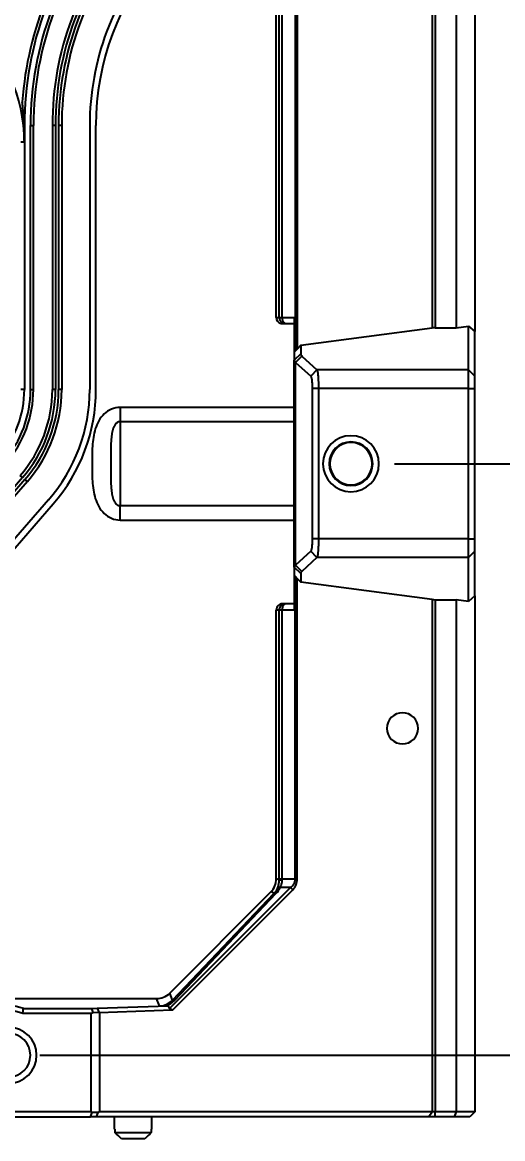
# Model space of a CAD drawing. Header units: millimetres. Extents: x -1070 to 42146, y 1440 to 12921.
# Drawn here: x 2484.8 to 2562, y 2768.1 to 2947.4 of the extents above; entities that cross this region are included whole.
import ezdxf

# ---------------------------------------------------------------- set-up
doc = ezdxf.new("R2010")
doc.units = ezdxf.units.MM
doc.layers.add('DIM', color=4, linetype='Continuous')
doc.layers.add('n', color=7, linetype='Continuous')
doc.styles.get("Standard").update_dxf_attribs({"font": 'arial.ttf'})
doc.dimstyles.new('ISO-200', dxfattribs={"dimtxt": 30, "dimasz": 25, "dimexe": 1.25, "dimexo": 5, "dimgap": 5, "dimtad": 1, "dimtoh": 1, "dimdec": 1, "dimdsep": 46, "dimtxsty": 'Standard', "dimcen": 2.5, "dimadec": 0, "dimazin": 0, "dimtfac": 1, "dimtdec": 1, "dimtmove": 0, "dimatfit": 3, "dimfxl": 1, "dimarcsym": 0})

# ---------------------------------------------------------------- blocks, each defined once
blk = doc.blocks.new('*D66')
at = {"layer": 'Defpoints', "color": 0, "transparency": 16777216}
for p in [(2539.58, 3416.54), (2539.58, 2876.54), (2635.81, 2876.54)]:
    blk.add_point(p, dxfattribs=at)
at = {"layer": 'DIM', "color": 0, "lineweight": -2, "transparency": 16777216}
for p, q in [((2544.58, 3416.54), (2637.06, 3416.54)), ((2635.81, 3391.54), (2635.81, 2901.54)), ((2544.58, 2876.54), (2637.06, 2876.54))]:
    blk.add_line(p, q, dxfattribs=at)
at = {"layer": 'DIM', "color": 0, "transparency": 16777216}
for points in [[(2631.64, 3391.54), (2639.98, 3391.54), (2635.81, 3416.54)], [(2631.64, 2901.54), (2639.98, 2901.54), (2635.81, 2876.54)]]:
    blk.add_solid(points, dxfattribs=at)
at = {"layer": 'DIM', "color": 0, "lineweight": -3, "transparency": 16777216, "insert": (2591.97, 3133.41), "char_height": 30, "attachment_point": 2, "rotation": 90}
blk.add_mtext('540 [1\'-9 1/4"]', dxfattribs=at)
blk = doc.blocks.new('*D69')
at = {"layer": 'Defpoints', "color": 0, "transparency": 16777216}
for p in [(2484.58, 3511.54), (2482.58, 2781.54), (2682.22, 2781.54)]:
    blk.add_point(p, dxfattribs=at)
at = {"layer": 'DIM', "color": 0, "lineweight": -2, "transparency": 16777216}
for p, q in [((2489.58, 3511.54), (2683.47, 3511.54)), ((2682.22, 3486.54), (2682.22, 2806.54)), ((2487.58, 2781.54), (2683.47, 2781.54))]:
    blk.add_line(p, q, dxfattribs=at)
at = {"layer": 'DIM', "color": 0, "transparency": 16777216}
for points in [[(2678.06, 3486.54), (2686.39, 3486.54), (2682.22, 3511.54)], [(2678.06, 2806.54), (2686.39, 2806.54), (2682.22, 2781.54)]]:
    blk.add_solid(points, dxfattribs=at)
at = {"layer": 'DIM', "color": 0, "lineweight": -3, "transparency": 16777216, "insert": (2638.38, 3133.41), "char_height": 30, "attachment_point": 2, "rotation": 90}
blk.add_mtext('730 [2\'-4 3/4"]', dxfattribs=at)

msp = doc.modelspace()

# ---------------------------------------------------------------- linework, layer by layer
at = {"layer": 'n', "color": 7, "linetype": 'Continuous', "lineweight": -3, "true_color": 0xffffff}
for p, q in [((2528.615, 3398.489), (2528.615, 2894.592)), ((2528.957, 3398.126), (2528.957, 2894.955)), ((2550.61, 3394.726), (2550.61, 2898.355)), ((2551.105, 3394.699), (2551.105, 2898.382)), ((2557.483, 3395.313), (2557.483, 2897.769)), ((2554.483, 3021.541), (2554.483, 2898.382)), ((2526.048, 2900.041), (2526.048, 3010.417)), ((2526.548, 2900.041), (2526.548, 3011.724)), ((2525.583, 2900.041), (2525.583, 2979.899)), ((2485.107, 2929.846), (2485.107, 2928.203)), ((2486.107, 2930.863), (2486.565, 2930.863)), ((2486.107, 2888.443), (2486.107, 2930.863)), ((2486.565, 2888.443), (2486.565, 2930.863)), ((2490.107, 2930.863), (2489.607, 2930.863)), ((2489.607, 2930.863), (2489.607, 2888.443)), ((2490.107, 2930.863), (2490.107, 2888.443)), ((2490.607, 2930.863), (2490.607, 2888.443)), ((2491.107, 2930.863), (2490.607, 2930.863)), ((2491.107, 2930.863), (2491.107, 2888.443)), ((2495.607, 2930.863), (2495.607, 2888.443)), ((2496.607, 2888.443), (2496.607, 2930.863)), ((2485.107, 2928.203), (2484.521, 2928.203)), ((2485.107, 2928.203), (2485.107, 2888.443)), ((2525.583, 2900.041), (2526.048, 2900.041)), ((2526.048, 2900.041), (2526.548, 2900.041)), ((2526.548, 2900.041), (2528.483, 2900.041)), ((2528.483, 2900.041), (2528.483, 2899.041)), ((2526.583, 2899.041), (2527.03, 2899.041)), ((2527.03, 2899.041), (2528.483, 2899.041)), ((2528.483, 2899.041), (2528.483, 2894.592)), ((2529.502, 2895.576), (2550.61, 2898.355)), ((2551.105, 2898.382), (2554.483, 2898.382)), ((2554.483, 2898.382), (2556.483, 2898.646)), ((2556.483, 2898.646), (2557.483, 2897.769)), ((2556.483, 2891.59), (2556.483, 2898.646)), ((2557.483, 2890.599), (2557.483, 2897.769)), ((2529.502, 2895.576), (2528.957, 2894.955)), ((2529.502, 2895.576), (2529.502, 2894.181)), ((2528.483, 2894.592), (2528.483, 2894.459)), ((2528.615, 2894.592), (2528.483, 2894.459)), ((2528.483, 2894.459), (2528.483, 2893.171)), ((2529.502, 2894.181), (2528.483, 2893.171)), ((2528.957, 2894.955), (2528.615, 2894.592)), ((2529.692, 2893.828), (2528.684, 2892.818)), ((2529.692, 2893.828), (2532.12, 2891.59)), ((2528.483, 2859.91), (2528.483, 2893.171)), ((2528.684, 2892.818), (2531.112, 2890.58)), ((2528.684, 2860.264), (2528.684, 2892.818)), ((2532.12, 2891.59), (2531.112, 2890.58)), ((2556.483, 2891.59), (2532.12, 2891.59)), ((2556.483, 2891.59), (2557.483, 2890.599)), ((2556.483, 2888.616), (2556.483, 2891.59)), ((2557.483, 2888.616), (2557.483, 2890.599)), ((2485.107, 2888.443), (2484.521, 2888.443)), ((2486.107, 2888.443), (2486.565, 2888.443)), ((2490.107, 2888.443), (2489.607, 2888.443)), ((2491.107, 2888.443), (2490.607, 2888.443)), ((2531.358, 2888.616), (2531.358, 2864.466)), ((2532.366, 2888.616), (2531.358, 2888.616)), ((2532.366, 2888.616), (2532.366, 2864.466)), ((2556.483, 2888.616), (2532.366, 2888.616)), ((2556.483, 2864.466), (2556.483, 2888.616)), ((2556.483, 2888.616), (2557.483, 2888.616)), ((2557.483, 2864.466), (2557.483, 2888.616)), ((2500.483, 2885.586), (2500.483, 2883.276)), ((2528.483, 2885.586), (2500.483, 2885.586)), ((2500.483, 2883.276), (2500.483, 2869.805)), ((2528.483, 2883.276), (2500.483, 2883.276)), ((2484.833, 2874.338), (2461.842, 2847.889)), ((2485.21, 2874.01), (2462.219, 2847.561)), ((2484.833, 2874.338), (2484.456, 2874.666)), ((2485.588, 2873.682), (2485.21, 2874.01)), ((2485.588, 2873.682), (2462.596, 2847.233)), ((2488.984, 2870.729), (2465.992, 2844.281)), ((2466.747, 2843.625), (2489.738, 2870.073)), ((2500.483, 2867.496), (2500.483, 2869.805)), ((2500.483, 2869.805), (2528.483, 2869.805)), ((2500.483, 2867.496), (2528.483, 2867.496)), ((2532.366, 2864.466), (2531.358, 2864.466)), ((2556.483, 2864.466), (2532.366, 2864.466)), ((2556.483, 2864.466), (2557.483, 2864.466)), ((2556.483, 2861.491), (2556.483, 2864.466)), ((2557.483, 2862.483), (2557.483, 2864.466)), ((2531.112, 2862.501), (2528.684, 2860.264)), ((2532.12, 2861.491), (2529.692, 2859.254)), ((2532.12, 2861.491), (2531.112, 2862.501)), ((2556.483, 2861.491), (2532.12, 2861.491)), ((2556.483, 2861.491), (2557.483, 2862.483)), ((2556.483, 2854.436), (2556.483, 2861.491)), ((2557.483, 2855.313), (2557.483, 2862.483)), ((2528.483, 2859.91), (2528.483, 2858.623)), ((2529.502, 2858.9), (2528.483, 2859.91)), ((2529.692, 2859.254), (2528.684, 2860.264)), ((2528.483, 2858.623), (2528.483, 2858.489)), ((2528.483, 2858.623), (2528.615, 2858.489)), ((2528.483, 2858.489), (2528.483, 2854.041)), ((2528.615, 2858.489), (2528.957, 2858.126)), ((2528.615, 2809.873), (2528.615, 2858.489)), ((2528.957, 2858.126), (2529.502, 2857.505)), ((2528.957, 2809.873), (2528.957, 2858.126)), ((2529.502, 2858.9), (2529.502, 2857.505)), ((2550.61, 2854.726), (2529.502, 2857.505)), ((2550.61, 2854.726), (2550.61, 2772.441)), ((2551.105, 2854.699), (2554.483, 2854.699)), ((2551.105, 2854.699), (2551.105, 2772.441)), ((2556.483, 2854.436), (2554.483, 2854.699)), ((2554.483, 2854.699), (2554.483, 2772.441)), ((2557.483, 2855.313), (2556.483, 2854.436)), ((2557.483, 2855.313), (2557.483, 2772.441)), ((2525.583, 2809.883), (2525.583, 2853.041)), ((2526.048, 2853.041), (2525.583, 2853.041)), ((2526.048, 2809.873), (2526.048, 2853.041)), ((2526.548, 2853.041), (2526.048, 2853.041)), ((2528.483, 2853.041), (2526.548, 2853.041)), ((2526.548, 2809.873), (2526.548, 2853.041)), ((2527.03, 2854.041), (2526.583, 2854.041)), ((2528.483, 2854.041), (2527.03, 2854.041)), ((2528.483, 2854.041), (2528.483, 2853.041)), ((2526.048, 2809.69), (2525.583, 2809.883)), ((2526.048, 2809.873), (2526.548, 2809.873)), ((2526.548, 2809.873), (2528.615, 2809.873)), ((2528.615, 2809.873), (2528.957, 2809.873)), ((2508.45, 2789.02), (2527.888, 2808.459)), ((2508.461, 2791.519), (2524.705, 2807.763)), ((2508.895, 2788.783), (2528.229, 2808.117)), ((2525.227, 2807.546), (2524.705, 2807.763)), ((2527.888, 2808.459), (2526.199, 2808.459)), ((2527.888, 2808.459), (2528.229, 2808.117)), ((2508.925, 2790.397), (2525.227, 2807.546)), ((2509.279, 2790.398), (2525.581, 2807.546)), ((2508.925, 2790.397), (2508.461, 2791.519)), ((2476.083, 2790.641), (2506.341, 2790.641)), ((2506.821, 2789.482), (2506.341, 2790.641)), ((2495.815, 2788.262), (2484.871, 2788.262)), ((2485.002, 2789.061), (2495.869, 2789.061)), ((2495.815, 2788.262), (2496.134, 2788.399)), ((2495.815, 2788.262), (2495.815, 2772.441)), ((2495.869, 2789.061), (2496.82, 2789.075)), ((2495.869, 2789.061), (2496.134, 2788.399)), ((2497.181, 2788.373), (2496.134, 2788.399)), ((2496.82, 2789.075), (2508.284, 2789.475)), ((2496.82, 2789.075), (2497.102, 2788.371)), ((2508.895, 2788.783), (2497.102, 2788.371)), ((2497.181, 2788.373), (2497.181, 2772.441)), ((2508.284, 2789.475), (2507.779, 2789.475)), ((2508.45, 2789.02), (2508.284, 2789.475)), ((2508.895, 2788.783), (2508.45, 2789.02)), ((2495.815, 2772.441), (2476.788, 2772.441)), ((2495.718, 2771.641), (2496.015, 2772.358)), ((2496.015, 2772.358), (2495.815, 2772.441)), ((2496.981, 2772.358), (2496.015, 2772.358)), ((2496.684, 2771.641), (2496.981, 2772.358)), ((2497.181, 2772.441), (2496.981, 2772.358)), ((2550.61, 2772.441), (2497.181, 2772.441)), ((2550.044, 2771.641), (2550.61, 2772.441)), ((2551.105, 2772.441), (2550.61, 2772.441)), ((2551.105, 2771.641), (2551.105, 2772.441)), ((2554.483, 2772.441), (2551.105, 2772.441)), ((2554.483, 2772.441), (2554.152, 2771.641)), ((2557.483, 2772.441), (2554.483, 2772.441)), ((2557.483, 2772.441), (2556.683, 2771.641)), ((2476.799, 2771.641), (2495.718, 2771.641)), ((2496.684, 2771.641), (2495.718, 2771.641)), ((2496.983, 2771.641), (2496.684, 2771.641)), ((2499.583, 2771.641), (2496.983, 2771.641)), ((2499.583, 2769.641), (2499.583, 2771.641)), ((2500.333, 2771.641), (2499.583, 2771.641)), ((2504.833, 2771.641), (2500.333, 2771.641)), ((2505.583, 2771.641), (2504.833, 2771.641)), ((2505.583, 2769.641), (2505.583, 2771.641)), ((2508.183, 2771.641), (2505.583, 2771.641)), ((2550.044, 2771.641), (2508.183, 2771.641)), ((2551.105, 2771.641), (2550.044, 2771.641)), ((2554.152, 2771.641), (2551.105, 2771.641)), ((2556.683, 2771.641), (2554.152, 2771.641)), ((2499.666, 2769.641), (2499.583, 2769.641)), ((2499.666, 2769.641), (2499.666, 2769.141)), ((2499.666, 2769.141), (2505.5, 2769.141)), ((2505.583, 2769.641), (2505.5, 2769.641)), ((2505.5, 2769.641), (2505.5, 2769.141)), ((2500.729, 2768.141), (2500.709, 2768.141)), ((2504.437, 2768.141), (2500.729, 2768.141)), ((2504.456, 2768.141), (2504.437, 2768.141))]:
    msp.add_line(p, q, dxfattribs=at)
for centre, radius, start, end in [((2538.607, 2930.863), 53.958, 139, 175.98531), ((2538.607, 2930.863), 53.5, 139, 180), ((2538.607, 2930.863), 52.5, 139, 180), ((2538.607, 2930.863), 52.042, 139, 180), ((2538.607, 2930.863), 49, 139, 180), ((2538.607, 2930.863), 48.5, 139, 180), ((2538.607, 2930.863), 48, 139, 180), ((2538.607, 2930.863), 47.5, 139, 180), ((2538.607, 2930.863), 43, 139, 180), ((2538.607, 2930.863), 42, 139, 180), ((2460.107, 2928.203), 25, 0, 98), ((2411.963, 2927.561), 73.161, 5.06998, 5.55273), ((2460.107, 2928.203), 25, 7.40118, 10.90091), ((2460.107, 2928.203), 25, 7.27451, 7.40118), ((2460.107, 2928.203), 25, 5.18972, 7.27451), ((2460.107, 2928.203), 25, 3.66097, 5.18972), ((2460.107, 2928.203), 25, 0, 3.66097), ((2538.607, 2930.863), 53.5, 180, 181.11488), ((2527.032, 2900.014), 0.974, 231.29328, 269.90604), ((2468.607, 2888.443), 16.5, 319, 0), ((2468.607, 2888.443), 17.5, 319, 0), ((2468.607, 2888.443), 17.958, 319, 0), ((2468.607, 2888.443), 21, 319, 0), ((2468.607, 2888.443), 21.5, 319, 0), ((2468.607, 2888.443), 22, 319, 0), ((2468.607, 2888.443), 22.5, 319, 0), ((2468.607, 2888.443), 27, 319, 0), ((2468.607, 2888.443), 28, 319, 0), ((2537.583, 2876.541), 4.5, 0, 180), ((2537.583, 2876.541), 3.5, 0, 180), ((2537.583, 2876.541), 3.4, 2.6087, 177.3913), ((2537.583, 2876.541), 4.5, 180, 0), ((2537.583, 2876.541), 3.5, 180, 0), ((2537.583, 2876.541), 3.4, 177.3913, 180), ((2537.583, 2876.541), 3.4, 180, 182.6087), ((2537.583, 2876.541), 3.4, 182.6087, 357.3913), ((2537.583, 2876.541), 3.4, 0, 2.6087), ((2537.583, 2876.541), 3.4, 357.3913, 0), ((2545.864, 2834.041), 2.5, 0, 180), ((2545.864, 2834.041), 2.5, 180, 0), ((2597.537, 2809.873), 71.489, 179.99999, 180.14673), ((2572.25, 2809.873), 45.702, 179.99989, 180.18351), ((2526.465, 2809.876), 2.491, 315.08092, 359.91908), ((2523.136, 2809.517), 2.873, 316.70821, 335.61237), ((2523.136, 2809.869), 3.372, 316.46552, 335.27526), ((2482.583, 2781.541), 7.9, 72.1946, 107.80543), ((2482.586, 2781.57), 7.073, 71.11775, 108.88225), ((2507.782, 2856.623), 67.147, 269.18018, 269.99789), ((2482.583, 2781.541), 4.5, 0, 180), ((2482.583, 2781.541), 3.5, 0, 180), ((2482.583, 2781.541), 4.5, 180, 0), ((2482.583, 2781.541), 3.5, 180, 0)]:
    msp.add_arc(centre, radius, start, end, dxfattribs=at)
for centre, major_axis, ratio, start_param, end_param in [((2526.583, 2900.041), (1.001, 0), 0.9993908, -3.1415927, -1.7835342), ((2526.583, 2900.041), (1.001, 0), 0.9993908, -1.7835342, -1.5707963), ((2551.105, 2898.29), (0.7, 0), 0.1316525, 1.5707963, 2.3561945), ((2551.105, 2854.791), (0.7, 0), 0.1316525, -2.3561945, -1.5707963), ((2526.583, 2853.041), (1.001, 0), 0.9993908, 1.5707963, 3.1415927), ((2522.581, 2809.884), (2.774, -1.149), 0.9992864, -0.3924468, 0.3924468), ((2506.339, 2793.643), (1.149, -2.774), 0.9992864, -0.3924468, 0.3924468)]:
    msp.add_ellipse(centre, major_axis=major_axis, ratio=ratio, start_param=start_param, end_param=end_param, dxfattribs=at)
for points, knots in [([(2485.112, 2929.822), (2485.097, 2930.172), (2485.017, 2931.575), (2484.931, 2932.977), (2484.838, 2934.027)], [0, 0, 0, 0, 0.2499026, 1, 1, 1, 1]), ([(2526.048, 2900.041), (2526.048, 2899.889), (2526.117, 2899.587), (2526.31, 2899.346), (2526.423, 2899.255)], [0, 0, 0, 0, 0.5110205, 1, 1, 1, 1]), ([(2526.799, 2899.163), (2526.711, 2899.263), (2526.584, 2899.557), (2526.548, 2899.865), (2526.548, 2900.041)], [0, 0, 0, 0, 0.4315236, 1, 1, 1, 1]), ([(2527.03, 2899.041), (2527.01, 2899.041), (2526.921, 2899.052), (2526.845, 2899.112), (2526.799, 2899.163)], [0, 0, 0, 0, 0.226125, 1, 1, 1, 1]), ([(2529.502, 2894.181), (2529.502, 2894.12), (2529.543, 2893.983), (2529.637, 2893.879), (2529.692, 2893.828)], [0, 0, 0, 0, 0.4470948, 1, 1, 1, 1]), ([(2528.483, 2893.171), (2528.483, 2893.142), (2528.504, 2893.003), (2528.602, 2892.889), (2528.684, 2892.818)], [0, 0, 0, 0, 0.2157483, 1, 1, 1, 1]), ([(2531.112, 2890.58), (2531.134, 2890.56), (2531.172, 2890.487), (2531.215, 2890.349), (2531.255, 2890.155), (2531.306, 2889.806), (2531.347, 2889.287), (2531.358, 2888.85), (2531.358, 2888.616)], [0, 0, 0, 0, 0.0460487, 0.1189597, 0.2186924, 0.3426943, 0.648866, 1, 1, 1, 1]), ([(2532.12, 2891.59), (2532.145, 2891.556), (2532.18, 2891.444), (2532.224, 2891.236), (2532.264, 2890.943), (2532.3, 2890.575), (2532.329, 2890.144), (2532.358, 2889.484), (2532.366, 2888.969), (2532.366, 2888.616)], [0, 0, 0, 0, 0.042655, 0.1143798, 0.2139978, 0.3384891, 0.484191, 0.6466164, 1, 1, 1, 1]), ([(2500.483, 2885.586), (2500.016, 2885.586), (2499.071, 2885.389), (2497.883, 2884.588), (2497.016, 2883.456), (2496.282, 2881.713), (2496.045, 2879.826), (2495.993, 2877.951), (2495.988, 2876.541), (2495.993, 2875.13), (2496.045, 2873.255), (2496.282, 2871.369), (2497.016, 2869.626), (2497.883, 2868.494), (2499.071, 2867.692), (2500.016, 2867.496), (2500.483, 2867.496)], [0, 0, 0, 0, 0.0622771, 0.1246417, 0.1871136, 0.249673, 0.3746946, 0.4373468, 0.5000005, 0.5626541, 0.6253063, 0.7503276, 0.8128867, 0.8753586, 0.9377231, 1, 1, 1, 1]), ([(2500.483, 2883.276), (2500.328, 2883.276), (2500.018, 2883.174), (2499.691, 2882.845), (2499.467, 2882.453), (2499.263, 2881.895), (2499.122, 2881.162), (2499.042, 2880.266), (2499.005, 2879.353), (2498.986, 2878.109), (2498.985, 2876.541), (2498.986, 2874.972), (2499.005, 2873.729), (2499.042, 2872.816), (2499.122, 2871.92), (2499.263, 2871.187), (2499.467, 2870.629), (2499.691, 2870.237), (2500.018, 2869.907), (2500.328, 2869.805), (2500.483, 2869.805)], [0, 0, 0, 0, 0.0317159, 0.0627548, 0.0932608, 0.1235357, 0.1840875, 0.2453783, 0.3077152, 0.3711045, 0.5000003, 0.6288961, 0.6922854, 0.7546222, 0.8159129, 0.8764646, 0.9067395, 0.9372455, 0.9682843, 1, 1, 1, 1]), ([(2531.358, 2864.466), (2531.358, 2864.232), (2531.347, 2863.794), (2531.306, 2863.275), (2531.255, 2862.927), (2531.215, 2862.733), (2531.172, 2862.595), (2531.134, 2862.522), (2531.112, 2862.501)], [0, 0, 0, 0, 0.351134, 0.6573057, 0.7813076, 0.8810403, 0.9539513, 1, 1, 1, 1]), ([(2532.366, 2864.466), (2532.366, 2864.113), (2532.358, 2863.597), (2532.329, 2862.937), (2532.3, 2862.506), (2532.264, 2862.139), (2532.224, 2861.845), (2532.18, 2861.637), (2532.145, 2861.526), (2532.12, 2861.491)], [0, 0, 0, 0, 0.3533836, 0.515809, 0.6615109, 0.7860022, 0.8856202, 0.957345, 1, 1, 1, 1]), ([(2528.684, 2860.264), (2528.653, 2860.236), (2528.555, 2860.142), (2528.483, 2860.006), (2528.483, 2859.91)], [0, 0, 0, 0, 0.3012587, 1, 1, 1, 1]), ([(2529.692, 2859.254), (2529.637, 2859.202), (2529.543, 2859.099), (2529.502, 2858.961), (2529.502, 2858.9)], [0, 0, 0, 0, 0.5529052, 1, 1, 1, 1]), ([(2527.03, 2854.041), (2526.908, 2854.041), (2526.658, 2853.993), (2526.333, 2853.781), (2526.103, 2853.449), (2526.048, 2853.177), (2526.048, 2853.041)], [0, 0, 0, 0, 0.236655, 0.4802315, 0.7352295, 1, 1, 1, 1]), ([(2526.548, 2853.041), (2526.548, 2853.216), (2526.584, 2853.525), (2526.711, 2853.819), (2526.799, 2853.918)], [0, 0, 0, 0, 0.5684788, 1, 1, 1, 1]), ([(2526.799, 2853.918), (2526.816, 2853.938), (2526.878, 2854), (2526.967, 2854.041), (2527.03, 2854.041)], [0, 0, 0, 0, 0.2884759, 1, 1, 1, 1]), ([(2525.753, 2808.33), (2525.794, 2808.42), (2525.968, 2808.852), (2526.049, 2809.324), (2526.048, 2809.69)], [0, 0, 0, 0, 0.2132446, 1, 1, 1, 1]), ([(2526.048, 2809.69), (2526.05, 2809.694), (2526.067, 2809.699), (2526.096, 2809.705), (2526.144, 2809.711), (2526.233, 2809.718), (2526.37, 2809.724), (2526.486, 2809.726), (2526.548, 2809.727)], [0, 0, 0, 0, 0.0285746, 0.0904703, 0.1849194, 0.3090725, 0.6280975, 1, 1, 1, 1]), ([(2526.199, 2808.459), (2526.302, 2808.637), (2526.482, 2809.045), (2526.549, 2809.49), (2526.548, 2809.727)], [0, 0, 0, 0, 0.4655941, 1, 1, 1, 1]), ([(2527.888, 2808.459), (2528.09, 2808.621), (2528.363, 2808.931), (2528.577, 2809.438), (2528.615, 2809.727), (2528.615, 2809.873)], [0, 0, 0, 0, 0.4749097, 0.7323168, 1, 1, 1, 1]), ([(2525.753, 2808.33), (2525.788, 2808.393), (2525.942, 2808.49), (2526.111, 2808.479), (2526.199, 2808.459)], [0, 0, 0, 0, 0.4425405, 1, 1, 1, 1]), ([(2525.227, 2807.546), (2525.267, 2807.582), (2525.398, 2807.616), (2525.518, 2807.576), (2525.581, 2807.546)], [0, 0, 0, 0, 0.4331343, 1, 1, 1, 1]), ([(2506.821, 2789.482), (2507.241, 2789.482), (2508.033, 2789.66), (2508.678, 2790.135), (2508.925, 2790.397)], [0, 0, 0, 0, 0.5376731, 1, 1, 1, 1]), ([(2507.779, 2789.475), (2508.075, 2789.563), (2508.622, 2789.812), (2509.084, 2790.193), (2509.279, 2790.398)], [0, 0, 0, 0, 0.5221346, 1, 1, 1, 1]), ([(2508.925, 2790.398), (2508.965, 2790.433), (2509.096, 2790.468), (2509.216, 2790.428), (2509.279, 2790.398)], [0, 0, 0, 0, 0.4331345, 1, 1, 1, 1]), ([(2484.871, 2788.262), (2484.875, 2788.329), (2484.892, 2788.464), (2484.89, 2788.666), (2484.904, 2788.874), (2484.966, 2789.001), (2485.002, 2789.061)], [0, 0, 0, 0, 0.2473514, 0.4947695, 0.7421687, 1, 1, 1, 1])]:
    msp.add_open_spline(points, degree=3, knots=knots, dxfattribs=at)
for points in [[(2500.709, 2768.141), (2500.358, 2768.47), (2500.011, 2768.805), (2499.666, 2769.141)], [(2505.5, 2769.141), (2505.155, 2768.805), (2504.808, 2768.47), (2504.456, 2768.141)]]:
    msp.add_open_spline(points, degree=3, dxfattribs=at)

# ---------------------------------------------------------------- dimensions: what is measured, and where the dimension line sits
at = {"layer": 'DIM', "color": 7, "lineweight": -3}
for base, p1, p2, picture, middle in [((2682.222, 2781.541), (2484.583, 3511.541), (2482.583, 2781.541), '*D69', (2682.222, 3133.41)), ((2635.811, 2876.541), (2539.583, 3416.541), (2539.583, 2876.541), '*D66', (2635.811, 3133.41))]:
    dim = msp.add_linear_dim(base=base, p1=p1, p2=p2, angle=270, dimstyle='ISO-200', dxfattribs=at)
    dim.commit()
    dim.dimension.update_dxf_attribs({"geometry": picture, "text_midpoint": middle, "dimtype": 160})

doc.saveas('drawing.dxf')
